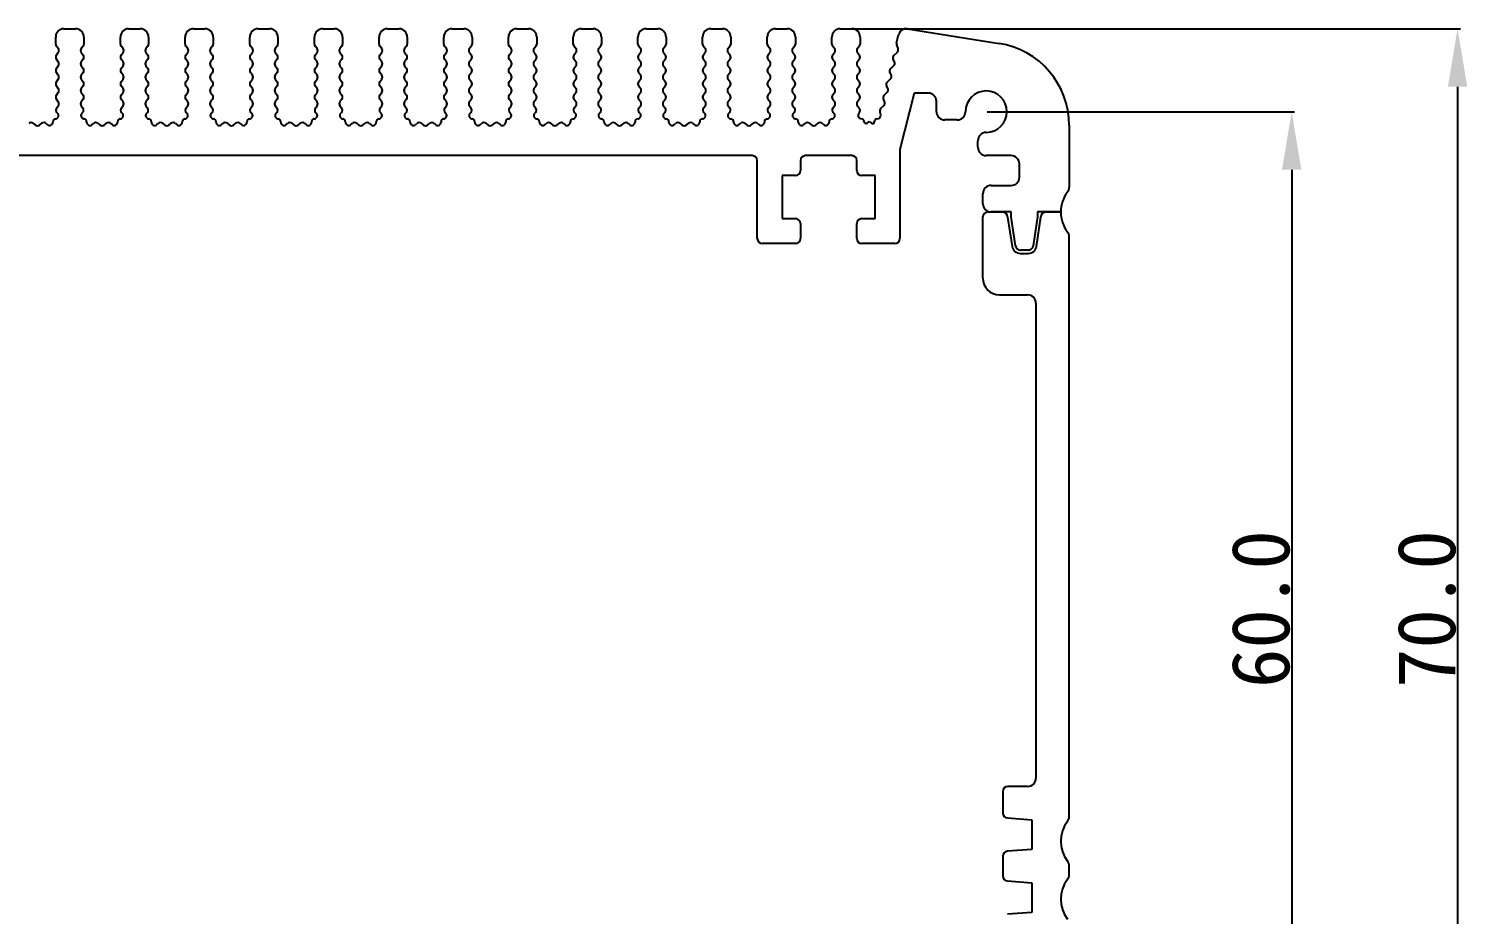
# Model space of a CAD drawing. Header units: inches. Extents: x 1067 to 1242, y 88 to 194.
# Drawn here: x 1155.5 to 1242.2, y 141 to 194.4 of the extents above; entities that cross this region are included whole.
import ezdxf

# ---------------------------------------------------------------- set-up
doc = ezdxf.new("R2010")
doc.units = ezdxf.units.IN
doc.header["$MEASUREMENT"] = 0
doc.layers.get('Defpoints').update_dxf_attribs({"color": 3, "lineweight": 5})
doc.layers.add('壳体层', color=7, linetype='Continuous', lineweight=30)
doc.layers.add('标注层', color=7, linetype='Continuous', lineweight=5)
doc.styles.get("Standard").update_dxf_attribs({"font": 'simhei.ttf'})
doc.dimstyles.get("Standard").update_dxf_attribs({"dimtxt": 2.5, "dimasz": 2.5, "dimexe": 0.18, "dimexo": 0.0625, "dimgap": 0.09, "dimtad": 1, "dimtoh": 1, "dimdec": 1, "dimzin": 0, "dimdsep": 46, "dimtxsty": 'Standard', "dimcen": 0.09, "dimadec": 0, "dimazin": 0, "dimtfac": 1, "dimtdec": 1, "dimtofl": 0, "dimtmove": 0, "dimatfit": 3, "dimfxl": 1, "dimtolj": 1, "dimtzin": 0, "dimarcsym": 0})

# ---------------------------------------------------------------- blocks, each defined once
blk = doc.blocks.new('*D46')
at = {"layer": 'Defpoints', "color": 0, "transparency": 16777216}
for p in [(1204.743, 194.392), (1212.222, 124.392), (1241.61, 124.392)]:
    blk.add_point(p, dxfattribs=at)
at = {"layer": '标注层', "color": 0, "lineweight": -2, "transparency": 16777216}
for p, q in [((1204.806, 194.392), (1241.79, 194.392)), ((1241.61, 190.892), (1241.61, 127.892)), ((1212.284, 124.392), (1241.79, 124.392))]:
    blk.add_line(p, q, dxfattribs=at)
at = {"layer": '标注层', "color": 0, "transparency": 16777216}
for points in [[(1241.027, 190.892), (1242.194, 190.892), (1241.61, 194.392)], [(1241.027, 127.892), (1242.194, 127.892), (1241.61, 124.392)]]:
    blk.add_solid(points, dxfattribs=at)
at = {"layer": '标注层', "color": 0, "lineweight": 25, "transparency": 16777216, "insert": (1239.751, 159.392), "char_height": 3.5, "attachment_point": 5, "rotation": 90}
blk.add_mtext('\\A1;70.0', dxfattribs=at)
blk = doc.blocks.new('*D47')
at = {"layer": 'Defpoints', "color": 0, "transparency": 16777216}
for p in [(1213.193, 189.392), (1213.193, 129.392), (1231.61, 129.392)]:
    blk.add_point(p, dxfattribs=at)
at = {"layer": '标注层', "color": 0, "lineweight": -2, "transparency": 16777216}
for p, q in [((1213.256, 189.392), (1231.79, 189.392)), ((1231.61, 185.892), (1231.61, 132.892)), ((1213.256, 129.392), (1231.79, 129.392))]:
    blk.add_line(p, q, dxfattribs=at)
at = {"layer": '标注层', "color": 0, "transparency": 16777216}
for points in [[(1231.027, 185.892), (1232.194, 185.892), (1231.61, 189.392)], [(1231.027, 132.892), (1232.194, 132.892), (1231.61, 129.392)]]:
    blk.add_solid(points, dxfattribs=at)
at = {"layer": '标注层', "color": 0, "lineweight": 25, "transparency": 16777216, "insert": (1229.751, 159.392), "char_height": 3.5, "attachment_point": 5, "rotation": 90}
blk.add_mtext('\\A1;60.0', dxfattribs=at)

msp = doc.modelspace()

# ---------------------------------------------------------------- linework, layer by layer
at = {"layer": '壳体层', "lineweight": 25}
for p, q in [((1157.593, 194.392), (1158.293, 194.392)), ((1161.493, 194.392), (1162.193, 194.392)), ((1165.393, 194.392), (1166.093, 194.392)), ((1169.293, 194.392), (1169.993, 194.392)), ((1173.193, 194.392), (1173.893, 194.392)), ((1177.093, 194.392), (1177.793, 194.392)), ((1180.993, 194.392), (1181.693, 194.392)), ((1184.893, 194.392), (1185.593, 194.392)), ((1188.793, 194.392), (1189.493, 194.392)), ((1192.693, 194.392), (1193.393, 194.392)), ((1196.593, 194.392), (1197.293, 194.392)), ((1200.493, 194.392), (1201.193, 194.392)), ((1204.393, 194.392), (1205.093, 194.392)), ((1208.452, 194.386), (1213.976, 193.511)), ((1157.093, 193.472), (1157.093, 193.892)), ((1158.793, 193.892), (1158.793, 193.472)), ((1160.993, 193.472), (1160.993, 193.892)), ((1162.693, 193.892), (1162.693, 193.472)), ((1164.893, 193.472), (1164.893, 193.892)), ((1166.593, 193.892), (1166.593, 193.472)), ((1168.793, 193.472), (1168.793, 193.892)), ((1170.493, 193.892), (1170.493, 193.472)), ((1172.693, 193.472), (1172.693, 193.892)), ((1174.393, 193.892), (1174.393, 193.472)), ((1176.593, 193.472), (1176.593, 193.892)), ((1178.293, 193.892), (1178.293, 193.472)), ((1180.493, 193.472), (1180.493, 193.892)), ((1182.193, 193.892), (1182.193, 193.472)), ((1184.393, 193.472), (1184.393, 193.892)), ((1186.093, 193.892), (1186.093, 193.472)), ((1188.293, 193.472), (1188.293, 193.892)), ((1189.993, 193.892), (1189.993, 193.472)), ((1192.193, 193.472), (1192.193, 193.892)), ((1193.893, 193.892), (1193.893, 193.472)), ((1196.093, 193.472), (1196.093, 193.892)), ((1197.793, 193.892), (1197.793, 193.472)), ((1199.993, 193.472), (1199.993, 193.892)), ((1201.693, 193.892), (1201.693, 193.472)), ((1203.893, 193.472), (1203.893, 193.892)), ((1205.593, 193.892), (1205.593, 193.472)), ((1207.788, 193.535), (1207.911, 194.028)), ((1207.882, 193.196), (1207.796, 193.413)), ((1157.253, 193.192), (1157.133, 193.352)), ((1157.133, 192.792), (1157.253, 192.952)), ((1157.253, 192.392), (1157.133, 192.552)), ((1158.753, 193.352), (1158.633, 193.192)), ((1158.633, 192.952), (1158.753, 192.792)), ((1158.753, 192.552), (1158.633, 192.392)), ((1161.153, 193.192), (1161.033, 193.352)), ((1161.033, 192.792), (1161.153, 192.952)), ((1161.153, 192.392), (1161.033, 192.552)), ((1162.653, 193.352), (1162.533, 193.192)), ((1162.533, 192.952), (1162.653, 192.792)), ((1162.653, 192.552), (1162.533, 192.392)), ((1165.053, 193.192), (1164.933, 193.352)), ((1164.933, 192.792), (1165.053, 192.952)), ((1165.053, 192.392), (1164.933, 192.552)), ((1166.553, 193.352), (1166.433, 193.192)), ((1166.433, 192.952), (1166.553, 192.792)), ((1166.553, 192.552), (1166.433, 192.392)), ((1168.953, 193.192), (1168.833, 193.352)), ((1168.833, 192.792), (1168.953, 192.952)), ((1168.953, 192.392), (1168.833, 192.552)), ((1170.453, 193.352), (1170.333, 193.192)), ((1170.333, 192.952), (1170.453, 192.792)), ((1170.453, 192.552), (1170.333, 192.392)), ((1172.853, 193.192), (1172.733, 193.352)), ((1172.733, 192.792), (1172.853, 192.952)), ((1172.853, 192.392), (1172.733, 192.552)), ((1174.353, 193.352), (1174.233, 193.192)), ((1174.233, 192.952), (1174.353, 192.792)), ((1174.353, 192.552), (1174.233, 192.392)), ((1176.753, 193.192), (1176.633, 193.352)), ((1176.633, 192.792), (1176.753, 192.952)), ((1176.753, 192.392), (1176.633, 192.552)), ((1178.253, 193.352), (1178.133, 193.192)), ((1178.133, 192.952), (1178.253, 192.792)), ((1178.253, 192.552), (1178.133, 192.392)), ((1180.653, 193.192), (1180.533, 193.352)), ((1180.533, 192.792), (1180.653, 192.952)), ((1180.653, 192.392), (1180.533, 192.552)), ((1182.153, 193.352), (1182.033, 193.192)), ((1182.033, 192.952), (1182.153, 192.792)), ((1182.153, 192.552), (1182.033, 192.392)), ((1184.553, 193.192), (1184.433, 193.352)), ((1184.433, 192.792), (1184.553, 192.952)), ((1184.553, 192.392), (1184.433, 192.552)), ((1186.053, 193.352), (1185.933, 193.192)), ((1185.933, 192.952), (1186.053, 192.792)), ((1186.053, 192.552), (1185.933, 192.392)), ((1188.453, 193.192), (1188.333, 193.352)), ((1188.333, 192.792), (1188.453, 192.952)), ((1188.453, 192.392), (1188.333, 192.552)), ((1189.953, 193.352), (1189.833, 193.192)), ((1189.833, 192.952), (1189.953, 192.792)), ((1189.953, 192.552), (1189.833, 192.392)), ((1192.353, 193.192), (1192.233, 193.352)), ((1192.233, 192.792), (1192.353, 192.952)), ((1192.353, 192.392), (1192.233, 192.552)), ((1193.853, 193.352), (1193.733, 193.192)), ((1193.733, 192.952), (1193.853, 192.792)), ((1193.853, 192.552), (1193.733, 192.392)), ((1196.253, 193.192), (1196.133, 193.352)), ((1196.133, 192.792), (1196.253, 192.952)), ((1196.253, 192.392), (1196.133, 192.552)), ((1197.753, 193.352), (1197.633, 193.192)), ((1197.633, 192.952), (1197.753, 192.792)), ((1197.753, 192.552), (1197.633, 192.392)), ((1200.153, 193.192), (1200.033, 193.352)), ((1200.033, 192.792), (1200.153, 192.952)), ((1200.153, 192.392), (1200.033, 192.552)), ((1201.653, 193.352), (1201.533, 193.192)), ((1201.533, 192.952), (1201.653, 192.792)), ((1201.653, 192.552), (1201.533, 192.392)), ((1204.053, 193.192), (1203.933, 193.352)), ((1203.933, 192.792), (1204.053, 192.952)), ((1204.053, 192.392), (1203.933, 192.552)), ((1205.553, 193.352), (1205.433, 193.192)), ((1205.433, 192.952), (1205.553, 192.792)), ((1205.553, 192.552), (1205.433, 192.392)), ((1207.662, 192.404), (1207.591, 192.541)), ((1207.628, 192.776), (1207.836, 192.979)), ((1157.133, 191.992), (1157.253, 192.152)), ((1157.253, 191.592), (1157.133, 191.752)), ((1158.633, 192.152), (1158.753, 191.992)), ((1158.753, 191.752), (1158.633, 191.592)), ((1161.033, 191.992), (1161.153, 192.152)), ((1161.153, 191.592), (1161.033, 191.752)), ((1162.533, 192.152), (1162.653, 191.992)), ((1162.653, 191.752), (1162.533, 191.592)), ((1164.933, 191.992), (1165.053, 192.152)), ((1165.053, 191.592), (1164.933, 191.752)), ((1166.433, 192.152), (1166.553, 191.992)), ((1166.553, 191.752), (1166.433, 191.592)), ((1168.833, 191.992), (1168.953, 192.152)), ((1168.953, 191.592), (1168.833, 191.752)), ((1170.333, 192.152), (1170.453, 191.992)), ((1170.453, 191.752), (1170.333, 191.592)), ((1172.733, 191.992), (1172.853, 192.152)), ((1172.853, 191.592), (1172.733, 191.752)), ((1174.233, 192.152), (1174.353, 191.992)), ((1174.353, 191.752), (1174.233, 191.592)), ((1176.633, 191.992), (1176.753, 192.152)), ((1176.753, 191.592), (1176.633, 191.752)), ((1178.133, 192.152), (1178.253, 191.992)), ((1178.253, 191.752), (1178.133, 191.592)), ((1180.533, 191.992), (1180.653, 192.152)), ((1180.653, 191.592), (1180.533, 191.752)), ((1182.033, 192.152), (1182.153, 191.992)), ((1182.153, 191.752), (1182.033, 191.592)), ((1184.433, 191.992), (1184.553, 192.152)), ((1184.553, 191.592), (1184.433, 191.752)), ((1185.933, 192.152), (1186.053, 191.992)), ((1186.053, 191.752), (1185.933, 191.592)), ((1188.333, 191.992), (1188.453, 192.152)), ((1188.453, 191.592), (1188.333, 191.752)), ((1189.833, 192.152), (1189.953, 191.992)), ((1189.953, 191.752), (1189.833, 191.592)), ((1192.233, 191.992), (1192.353, 192.152)), ((1192.353, 191.592), (1192.233, 191.752)), ((1193.733, 192.152), (1193.853, 191.992)), ((1193.853, 191.752), (1193.733, 191.592)), ((1196.133, 191.992), (1196.253, 192.152)), ((1196.253, 191.592), (1196.133, 191.752)), ((1197.633, 192.152), (1197.753, 191.992)), ((1197.753, 191.752), (1197.633, 191.592)), ((1200.033, 191.992), (1200.153, 192.152)), ((1200.153, 191.592), (1200.033, 191.752)), ((1201.533, 192.152), (1201.653, 191.992)), ((1201.653, 191.752), (1201.533, 191.592)), ((1203.933, 191.992), (1204.053, 192.152)), ((1204.053, 191.592), (1203.933, 191.752)), ((1205.433, 192.152), (1205.553, 191.992)), ((1205.553, 191.752), (1205.433, 191.592)), ((1207.463, 191.604), (1207.391, 191.741)), ((1207.429, 191.976), (1207.625, 192.168)), ((1157.133, 191.192), (1157.253, 191.352)), ((1157.253, 190.792), (1157.133, 190.952)), ((1158.633, 191.352), (1158.753, 191.192)), ((1158.753, 190.952), (1158.633, 190.792)), ((1161.033, 191.192), (1161.153, 191.352)), ((1161.153, 190.792), (1161.033, 190.952)), ((1162.533, 191.352), (1162.653, 191.192)), ((1162.653, 190.952), (1162.533, 190.792)), ((1164.933, 191.192), (1165.053, 191.352)), ((1165.053, 190.792), (1164.933, 190.952)), ((1166.433, 191.352), (1166.553, 191.192)), ((1166.553, 190.952), (1166.433, 190.792)), ((1168.833, 191.192), (1168.953, 191.352)), ((1168.953, 190.792), (1168.833, 190.952)), ((1170.333, 191.352), (1170.453, 191.192)), ((1170.453, 190.952), (1170.333, 190.792)), ((1172.733, 191.192), (1172.853, 191.352)), ((1172.853, 190.792), (1172.733, 190.952)), ((1174.233, 191.352), (1174.353, 191.192)), ((1174.353, 190.952), (1174.233, 190.792)), ((1176.633, 191.192), (1176.753, 191.352)), ((1176.753, 190.792), (1176.633, 190.952)), ((1178.133, 191.352), (1178.253, 191.192)), ((1178.253, 190.952), (1178.133, 190.792)), ((1180.533, 191.192), (1180.653, 191.352)), ((1180.653, 190.792), (1180.533, 190.952)), ((1182.033, 191.352), (1182.153, 191.192)), ((1182.153, 190.952), (1182.033, 190.792)), ((1184.433, 191.192), (1184.553, 191.352)), ((1184.553, 190.792), (1184.433, 190.952)), ((1185.933, 191.352), (1186.053, 191.192)), ((1186.053, 190.952), (1185.933, 190.792)), ((1188.333, 191.192), (1188.453, 191.352)), ((1188.453, 190.792), (1188.333, 190.952)), ((1189.833, 191.352), (1189.953, 191.192)), ((1189.953, 190.952), (1189.833, 190.792)), ((1192.233, 191.192), (1192.353, 191.352)), ((1192.353, 190.792), (1192.233, 190.952)), ((1193.733, 191.352), (1193.853, 191.192)), ((1193.853, 190.952), (1193.733, 190.792)), ((1196.133, 191.192), (1196.253, 191.352)), ((1196.253, 190.792), (1196.133, 190.952)), ((1197.633, 191.352), (1197.753, 191.192)), ((1197.753, 190.952), (1197.633, 190.792)), ((1200.033, 191.192), (1200.153, 191.352)), ((1200.153, 190.792), (1200.033, 190.952)), ((1201.533, 191.352), (1201.653, 191.192)), ((1201.653, 190.952), (1201.533, 190.792)), ((1203.933, 191.192), (1204.053, 191.352)), ((1204.053, 190.792), (1203.933, 190.952)), ((1205.433, 191.352), (1205.553, 191.192)), ((1205.553, 190.952), (1205.433, 190.792)), ((1207.263, 190.804), (1207.192, 190.941)), ((1207.229, 191.176), (1207.425, 191.368)), ((1157.133, 190.392), (1157.253, 190.552)), ((1157.253, 189.992), (1157.133, 190.152)), ((1158.633, 190.552), (1158.753, 190.392)), ((1158.753, 190.152), (1158.633, 189.992)), ((1161.033, 190.392), (1161.153, 190.552)), ((1161.153, 189.992), (1161.033, 190.152)), ((1162.533, 190.552), (1162.653, 190.392)), ((1162.653, 190.152), (1162.533, 189.992)), ((1164.933, 190.392), (1165.053, 190.552)), ((1165.053, 189.992), (1164.933, 190.152)), ((1166.433, 190.552), (1166.553, 190.392)), ((1166.553, 190.152), (1166.433, 189.992)), ((1168.833, 190.392), (1168.953, 190.552)), ((1168.953, 189.992), (1168.833, 190.152)), ((1170.333, 190.552), (1170.453, 190.392)), ((1170.453, 190.152), (1170.333, 189.992)), ((1172.733, 190.392), (1172.853, 190.552)), ((1172.853, 189.992), (1172.733, 190.152)), ((1174.233, 190.552), (1174.353, 190.392)), ((1174.353, 190.152), (1174.233, 189.992)), ((1176.633, 190.392), (1176.753, 190.552)), ((1176.753, 189.992), (1176.633, 190.152)), ((1178.133, 190.552), (1178.253, 190.392)), ((1178.253, 190.152), (1178.133, 189.992)), ((1180.533, 190.392), (1180.653, 190.552)), ((1180.653, 189.992), (1180.533, 190.152)), ((1182.033, 190.552), (1182.153, 190.392)), ((1182.153, 190.152), (1182.033, 189.992)), ((1184.433, 190.392), (1184.553, 190.552)), ((1184.553, 189.992), (1184.433, 190.152)), ((1185.933, 190.552), (1186.053, 190.392)), ((1186.053, 190.152), (1185.933, 189.992)), ((1188.333, 190.392), (1188.453, 190.552)), ((1188.453, 189.992), (1188.333, 190.152)), ((1189.833, 190.552), (1189.953, 190.392)), ((1189.953, 190.152), (1189.833, 189.992)), ((1192.233, 190.392), (1192.353, 190.552)), ((1192.353, 189.992), (1192.233, 190.152)), ((1193.733, 190.552), (1193.853, 190.392)), ((1193.853, 190.152), (1193.733, 189.992)), ((1196.133, 190.392), (1196.253, 190.552)), ((1196.253, 189.992), (1196.133, 190.152)), ((1197.633, 190.552), (1197.753, 190.392)), ((1197.753, 190.152), (1197.633, 189.992)), ((1200.033, 190.392), (1200.153, 190.552)), ((1200.153, 189.992), (1200.033, 190.152)), ((1201.533, 190.552), (1201.653, 190.392)), ((1201.653, 190.152), (1201.533, 189.992)), ((1203.933, 190.392), (1204.053, 190.552)), ((1204.053, 189.992), (1203.933, 190.152)), ((1205.433, 190.552), (1205.553, 190.392)), ((1205.553, 190.152), (1205.433, 189.992)), ((1207.064, 190.004), (1206.992, 190.141)), ((1207.03, 190.376), (1207.226, 190.568)), ((1208.841, 190.517), (1207.993, 187.118)), ((1209.691, 190.517), (1208.841, 190.517)), ((1210.191, 189.392), (1210.191, 190.017)), ((1157.148, 189.611), (1157.253, 189.752)), ((1157.211, 189.305), (1157.167, 189.35)), ((1158.633, 189.752), (1158.739, 189.611)), ((1158.72, 189.35), (1158.675, 189.305)), ((1161.048, 189.611), (1161.153, 189.752)), ((1161.111, 189.305), (1161.067, 189.35)), ((1162.533, 189.752), (1162.639, 189.611)), ((1162.62, 189.35), (1162.575, 189.305)), ((1164.948, 189.611), (1165.053, 189.752)), ((1165.011, 189.305), (1164.967, 189.35)), ((1166.433, 189.752), (1166.539, 189.611)), ((1166.52, 189.35), (1166.475, 189.305)), ((1168.848, 189.611), (1168.953, 189.752)), ((1168.911, 189.305), (1168.867, 189.35)), ((1170.333, 189.752), (1170.439, 189.611)), ((1170.42, 189.35), (1170.375, 189.305)), ((1172.748, 189.611), (1172.853, 189.752)), ((1172.811, 189.305), (1172.767, 189.35)), ((1174.233, 189.752), (1174.339, 189.611)), ((1174.32, 189.35), (1174.275, 189.305)), ((1176.648, 189.611), (1176.753, 189.752)), ((1176.711, 189.305), (1176.667, 189.35)), ((1178.133, 189.752), (1178.239, 189.611)), ((1178.22, 189.35), (1178.175, 189.305)), ((1180.548, 189.611), (1180.653, 189.752)), ((1180.611, 189.305), (1180.567, 189.35)), ((1182.033, 189.752), (1182.139, 189.611)), ((1182.12, 189.35), (1182.075, 189.305)), ((1184.448, 189.611), (1184.553, 189.752)), ((1184.511, 189.305), (1184.467, 189.35)), ((1185.933, 189.752), (1186.039, 189.611)), ((1186.02, 189.35), (1185.975, 189.305)), ((1188.348, 189.611), (1188.453, 189.752)), ((1188.411, 189.305), (1188.367, 189.35)), ((1189.833, 189.752), (1189.939, 189.611)), ((1189.92, 189.35), (1189.875, 189.305)), ((1192.248, 189.611), (1192.353, 189.752)), ((1192.311, 189.305), (1192.267, 189.35)), ((1193.733, 189.752), (1193.839, 189.611)), ((1193.82, 189.35), (1193.775, 189.305)), ((1196.148, 189.611), (1196.253, 189.752)), ((1196.211, 189.305), (1196.167, 189.35)), ((1197.633, 189.752), (1197.739, 189.611)), ((1197.72, 189.35), (1197.675, 189.305)), ((1200.048, 189.611), (1200.153, 189.752)), ((1200.111, 189.305), (1200.067, 189.35)), ((1201.533, 189.752), (1201.639, 189.611)), ((1201.62, 189.35), (1201.575, 189.305)), ((1203.948, 189.611), (1204.053, 189.752)), ((1204.011, 189.305), (1203.967, 189.35)), ((1205.433, 189.752), (1205.553, 189.592)), ((1205.553, 189.352), (1205.511, 189.305)), ((1206.827, 189.267), (1206.793, 189.341)), ((1206.83, 189.576), (1207.027, 189.768)), ((1155.726, 188.693), (1155.873, 188.582)), ((1156.113, 188.582), (1156.26, 188.693)), ((1156.516, 188.68), (1156.59, 188.612)), ((1157.083, 188.961), (1157.113, 188.968)), ((1158.774, 188.968), (1158.804, 188.961)), ((1159.297, 188.612), (1159.371, 188.68)), ((1159.626, 188.693), (1159.773, 188.582)), ((1160.013, 188.582), (1160.16, 188.693)), ((1160.416, 188.68), (1160.49, 188.612)), ((1160.983, 188.961), (1161.013, 188.968)), ((1162.674, 188.968), (1162.704, 188.961)), ((1163.197, 188.612), (1163.271, 188.68)), ((1163.526, 188.693), (1163.673, 188.582)), ((1163.913, 188.582), (1164.06, 188.693)), ((1164.316, 188.68), (1164.39, 188.612)), ((1164.883, 188.961), (1164.913, 188.968)), ((1166.574, 188.968), (1166.604, 188.961)), ((1167.097, 188.612), (1167.171, 188.68)), ((1167.426, 188.693), (1167.573, 188.582)), ((1167.813, 188.582), (1167.96, 188.693)), ((1168.216, 188.68), (1168.29, 188.612)), ((1168.783, 188.961), (1168.813, 188.968)), ((1170.474, 188.968), (1170.504, 188.961)), ((1170.997, 188.612), (1171.071, 188.68)), ((1171.326, 188.693), (1171.473, 188.582)), ((1171.713, 188.582), (1171.86, 188.693)), ((1172.116, 188.68), (1172.19, 188.612)), ((1172.683, 188.961), (1172.713, 188.968)), ((1174.374, 188.968), (1174.404, 188.961)), ((1174.897, 188.612), (1174.971, 188.68)), ((1175.226, 188.693), (1175.373, 188.582)), ((1175.613, 188.582), (1175.76, 188.693)), ((1176.016, 188.68), (1176.09, 188.612)), ((1176.583, 188.961), (1176.613, 188.968)), ((1178.274, 188.968), (1178.304, 188.961)), ((1178.797, 188.612), (1178.871, 188.68)), ((1179.126, 188.693), (1179.273, 188.582)), ((1179.513, 188.582), (1179.66, 188.693)), ((1179.916, 188.68), (1179.99, 188.612)), ((1180.483, 188.961), (1180.513, 188.968)), ((1182.174, 188.968), (1182.204, 188.961)), ((1182.697, 188.612), (1182.771, 188.68)), ((1183.026, 188.693), (1183.173, 188.582)), ((1183.413, 188.582), (1183.56, 188.693)), ((1183.816, 188.68), (1183.89, 188.612)), ((1184.383, 188.961), (1184.413, 188.968)), ((1186.074, 188.968), (1186.104, 188.961)), ((1186.597, 188.612), (1186.671, 188.68)), ((1186.926, 188.693), (1187.073, 188.582)), ((1187.313, 188.582), (1187.46, 188.693)), ((1187.716, 188.68), (1187.79, 188.612)), ((1188.283, 188.961), (1188.313, 188.968)), ((1189.974, 188.968), (1190.004, 188.961)), ((1190.497, 188.612), (1190.571, 188.68)), ((1190.826, 188.693), (1190.973, 188.582)), ((1191.213, 188.582), (1191.36, 188.693)), ((1191.616, 188.68), (1191.69, 188.612)), ((1192.183, 188.961), (1192.213, 188.968)), ((1193.874, 188.968), (1193.904, 188.961)), ((1194.397, 188.612), (1194.471, 188.68)), ((1194.726, 188.693), (1194.873, 188.582)), ((1195.113, 188.582), (1195.26, 188.693)), ((1195.516, 188.68), (1195.59, 188.612)), ((1196.083, 188.961), (1196.113, 188.968)), ((1197.774, 188.968), (1197.804, 188.961)), ((1198.297, 188.612), (1198.371, 188.68)), ((1198.626, 188.693), (1198.773, 188.582)), ((1199.013, 188.582), (1199.16, 188.693)), ((1199.416, 188.68), (1199.49, 188.612)), ((1199.983, 188.961), (1200.013, 188.968)), ((1201.674, 188.968), (1201.704, 188.961)), ((1202.197, 188.612), (1202.271, 188.68)), ((1202.526, 188.693), (1202.673, 188.582)), ((1202.913, 188.582), (1203.06, 188.693)), ((1203.316, 188.68), (1203.39, 188.612)), ((1203.883, 188.961), (1203.913, 188.968)), ((1205.622, 188.986), (1205.713, 188.965)), ((1205.828, 188.809), (1205.828, 188.805)), ((1206.019, 188.701), (1206.143, 188.792)), ((1206.143, 188.792), (1206.271, 188.698)), ((1206.462, 188.801), (1206.462, 188.806)), ((1206.576, 188.961), (1206.692, 188.99)), ((1211.443, 188.892), (1210.691, 188.892)), ((1218.193, 188.573), (1218.193, 184.842)), ((1212.693, 187.242), (1212.693, 187.642)), ((1199.093, 186.742), (1097.293, 186.742)), ((1205.093, 186.742), (1202.293, 186.742)), ((1207.993, 187.118), (1207.993, 181.742)), ((1214.693, 186.742), (1213.193, 186.742)), ((1199.393, 181.742), (1199.393, 186.442)), ((1201.993, 186.442), (1201.993, 185.842)), ((1205.393, 185.842), (1205.393, 186.442)), ((1215.193, 185.442), (1215.193, 186.242)), ((1201.693, 185.542), (1200.893, 185.542)), ((1200.893, 185.542), (1200.893, 182.942)), ((1206.493, 185.542), (1205.693, 185.542)), ((1206.493, 182.942), (1206.493, 185.542)), ((1213.493, 184.942), (1214.693, 184.942)), ((1212.993, 183.842), (1212.993, 184.442)), ((1212.993, 179.342), (1212.993, 183.042)), ((1213.293, 183.342), (1214.187, 183.342)), ((1214.693, 183.342), (1213.493, 183.342)), ((1214.487, 183.042), (1214.487, 183.027)), ((1214.487, 183.027), (1214.751, 181.268)), ((1214.693, 183.042), (1214.693, 183.342)), ((1214.955, 181.298), (1214.693, 183.042)), ((1216.293, 183.042), (1216.032, 181.298)), ((1216.223, 181.268), (1216.487, 183.027)), ((1217.693, 183.342), (1216.293, 183.342)), ((1216.293, 183.342), (1216.293, 183.042)), ((1216.487, 183.027), (1216.487, 183.042)), ((1216.787, 183.342), (1217.693, 183.342)), ((1200.893, 182.942), (1201.693, 182.942)), ((1201.993, 182.642), (1201.993, 181.742)), ((1205.393, 181.742), (1205.393, 182.642)), ((1205.693, 182.942), (1206.493, 182.942)), ((1201.693, 181.442), (1199.693, 181.442)), ((1207.693, 181.442), (1205.693, 181.442)), ((1218.193, 146.892), (1218.193, 181.842)), ((1215.246, 180.842), (1215.729, 180.842)), ((1215.735, 181.042), (1215.252, 181.042)), ((1213.993, 178.342), (1215.693, 178.342)), ((1216.193, 177.842), (1216.193, 149.195)), ((1214.193, 148.395), (1214.193, 147.094)), ((1215.693, 148.695), (1214.493, 148.695)), ((1214.473, 146.795), (1215.943, 146.692)), ((1215.943, 146.692), (1215.943, 144.892)), ((1215.943, 144.892), (1214.473, 144.789)), ((1214.193, 144.49), (1214.193, 143.294)), ((1218.193, 143.392), (1218.193, 143.892)), ((1214.473, 142.995), (1215.943, 142.892)), ((1215.943, 142.892), (1215.943, 141.092)), ((1215.943, 141.092), (1214.473, 140.989))]:
    msp.add_line(p, q, dxfattribs=at)
for centre, radius, start, end in [((1157.593, 193.892), 0.5, 90, 180), ((1158.293, 193.892), 0.5, 360, 90), ((1161.493, 193.892), 0.5, 90, 180), ((1162.193, 193.892), 0.5, 360, 90), ((1165.393, 193.892), 0.5, 90, 180), ((1166.093, 193.892), 0.5, 0, 90), ((1169.293, 193.892), 0.5, 90, 180), ((1169.993, 193.892), 0.5, 360, 90), ((1173.193, 193.892), 0.5, 90, 180), ((1173.893, 193.892), 0.5, 360, 90), ((1177.093, 193.892), 0.5, 90, 180), ((1177.793, 193.892), 0.5, 0, 90), ((1180.993, 193.892), 0.5, 90, 180), ((1181.693, 193.892), 0.5, 0, 90), ((1184.893, 193.892), 0.5, 90, 180), ((1185.593, 193.892), 0.5, 360, 90), ((1188.793, 193.892), 0.5, 90, 180), ((1189.493, 193.892), 0.5, 360, 90), ((1192.693, 193.892), 0.5, 90, 180), ((1193.393, 193.892), 0.5, 360, 90), ((1196.593, 193.892), 0.5, 90, 180), ((1197.293, 193.892), 0.5, 360, 90), ((1200.493, 193.892), 0.5, 90, 180), ((1201.193, 193.892), 0.5, 0, 90), ((1204.393, 193.892), 0.5, 90, 180), ((1205.093, 193.892), 0.5, 360, 90), ((1208.377, 193.912), 0.48, 81, 166), ((1157.293, 193.472), 0.2, 180, 216.8699), ((1158.593, 193.472), 0.2, 323.1301, 0), ((1161.193, 193.472), 0.2, 180, 216.8699), ((1162.493, 193.472), 0.2, 323.1301, 0), ((1165.093, 193.472), 0.2, 180, 216.8699), ((1166.393, 193.472), 0.2, 323.1301, 0), ((1168.993, 193.472), 0.2, 180, 216.8699), ((1170.293, 193.472), 0.2, 323.1301, 0), ((1172.893, 193.472), 0.2, 180, 216.8699), ((1174.193, 193.472), 0.2, 323.1301, 0), ((1176.793, 193.472), 0.2, 180, 216.8699), ((1178.093, 193.472), 0.2, 323.1301, 0), ((1180.693, 193.472), 0.2, 180, 216.8699), ((1181.993, 193.472), 0.2, 323.1301, 0), ((1184.593, 193.472), 0.2, 180, 216.8699), ((1185.893, 193.472), 0.2, 323.1301, 0), ((1188.493, 193.472), 0.2, 180, 216.8699), ((1189.793, 193.472), 0.2, 323.1301, 0), ((1192.393, 193.472), 0.2, 180, 216.8699), ((1193.693, 193.472), 0.2, 323.1301, 0), ((1196.293, 193.472), 0.2, 180, 216.8699), ((1197.593, 193.472), 0.2, 323.1301, 0), ((1200.193, 193.472), 0.2, 180, 216.8699), ((1201.493, 193.472), 0.2, 323.1301, 0), ((1204.093, 193.472), 0.2, 180, 216.8699), ((1205.393, 193.472), 0.2, 323.1301, 0), ((1207.982, 193.486), 0.2, 166, 201.54438), ((1213.193, 188.573), 5, 360, 81), ((1157.293, 192.672), 0.2, 143.1301, 216.8699), ((1157.093, 193.072), 0.2, 323.1301, 36.8699), ((1158.793, 193.072), 0.2, 143.1301, 216.8699), ((1158.593, 192.672), 0.2, 323.1301, 36.8699), ((1161.193, 192.672), 0.2, 143.1301, 216.8699), ((1160.993, 193.072), 0.2, 323.1301, 36.8699), ((1162.693, 193.072), 0.2, 143.1301, 216.8699), ((1162.493, 192.672), 0.2, 323.1301, 36.8699), ((1165.093, 192.672), 0.2, 143.1301, 216.8699), ((1164.893, 193.072), 0.2, 323.1301, 36.8699), ((1166.593, 193.072), 0.2, 143.1301, 216.8699), ((1166.393, 192.672), 0.2, 323.1301, 36.8699), ((1168.993, 192.672), 0.2, 143.1301, 216.8699), ((1168.793, 193.072), 0.2, 323.1301, 36.8699), ((1170.493, 193.072), 0.2, 143.1301, 216.8699), ((1170.293, 192.672), 0.2, 323.1301, 36.8699), ((1172.893, 192.672), 0.2, 143.1301, 216.8699), ((1172.693, 193.072), 0.2, 323.1301, 36.8699), ((1174.393, 193.072), 0.2, 143.1301, 216.8699), ((1174.193, 192.672), 0.2, 323.1301, 36.8699), ((1176.793, 192.672), 0.2, 143.1301, 216.8699), ((1176.593, 193.072), 0.2, 323.1301, 36.8699), ((1178.293, 193.072), 0.2, 143.1301, 216.8699), ((1178.093, 192.672), 0.2, 323.1301, 36.8699), ((1180.693, 192.672), 0.2, 143.1301, 216.8699), ((1180.493, 193.072), 0.2, 323.1301, 36.8699), ((1182.193, 193.072), 0.2, 143.1301, 216.8699), ((1181.993, 192.672), 0.2, 323.1301, 36.8699), ((1184.593, 192.672), 0.2, 143.1301, 216.8699), ((1184.393, 193.072), 0.2, 323.1301, 36.8699), ((1186.093, 193.072), 0.2, 143.1301, 216.8699), ((1185.893, 192.672), 0.2, 323.1301, 36.8699), ((1188.493, 192.672), 0.2, 143.1301, 216.8699), ((1188.293, 193.072), 0.2, 323.1301, 36.8699), ((1189.993, 193.072), 0.2, 143.1301, 216.8699), ((1189.793, 192.672), 0.2, 323.1301, 36.8699), ((1192.393, 192.672), 0.2, 143.1301, 216.8699), ((1192.193, 193.072), 0.2, 323.1301, 36.8699), ((1193.893, 193.072), 0.2, 143.1301, 216.8699), ((1193.693, 192.672), 0.2, 323.1301, 36.8699), ((1196.293, 192.672), 0.2, 143.1301, 216.8699), ((1196.093, 193.072), 0.2, 323.1301, 36.8699), ((1197.793, 193.072), 0.2, 143.1301, 216.8699), ((1197.593, 192.672), 0.2, 323.1301, 36.8699), ((1200.193, 192.672), 0.2, 143.1301, 216.8699), ((1199.993, 193.072), 0.2, 323.1301, 36.8699), ((1201.693, 193.072), 0.2, 143.1301, 216.8699), ((1201.493, 192.672), 0.2, 323.1301, 36.8699), ((1204.093, 192.672), 0.2, 143.1301, 216.8699), ((1203.893, 193.072), 0.2, 323.1301, 36.8699), ((1205.593, 193.072), 0.2, 143.1301, 216.8699), ((1205.393, 192.672), 0.2, 323.1301, 36.8699), ((1207.768, 192.633), 0.2, 134.36855, 207.638), ((1207.696, 193.122), 0.2, 314.36855, 21.54438), ((1157.293, 191.872), 0.2, 143.1301, 216.8699), ((1157.093, 192.272), 0.2, 323.1301, 36.8699), ((1158.793, 192.272), 0.2, 143.1301, 216.8699), ((1158.593, 191.872), 0.2, 323.1301, 36.8699), ((1161.193, 191.872), 0.2, 143.1301, 216.8699), ((1160.993, 192.272), 0.2, 323.1301, 36.8699), ((1162.693, 192.272), 0.2, 143.1301, 216.8699), ((1162.493, 191.872), 0.2, 323.1301, 36.8699), ((1165.093, 191.872), 0.2, 143.1301, 216.8699), ((1164.893, 192.272), 0.2, 323.1301, 36.8699), ((1166.593, 192.272), 0.2, 143.1301, 216.8699), ((1166.393, 191.872), 0.2, 323.1301, 36.8699), ((1168.993, 191.872), 0.2, 143.1301, 216.8699), ((1168.793, 192.272), 0.2, 323.1301, 36.8699), ((1170.493, 192.272), 0.2, 143.1301, 216.8699), ((1170.293, 191.872), 0.2, 323.1301, 36.8699), ((1172.893, 191.872), 0.2, 143.1301, 216.8699), ((1172.693, 192.272), 0.2, 323.1301, 36.8699), ((1174.393, 192.272), 0.2, 143.1301, 216.8699), ((1174.193, 191.872), 0.2, 323.1301, 36.8699), ((1176.793, 191.872), 0.2, 143.1301, 216.8699), ((1176.593, 192.272), 0.2, 323.1301, 36.8699), ((1178.293, 192.272), 0.2, 143.1301, 216.8699), ((1178.093, 191.872), 0.2, 323.1301, 36.8699), ((1180.693, 191.872), 0.2, 143.1301, 216.8699), ((1180.493, 192.272), 0.2, 323.1301, 36.8699), ((1182.193, 192.272), 0.2, 143.1301, 216.8699), ((1181.993, 191.872), 0.2, 323.1301, 36.8699), ((1184.593, 191.872), 0.2, 143.1301, 216.8699), ((1184.393, 192.272), 0.2, 323.1301, 36.8699), ((1186.093, 192.272), 0.2, 143.1301, 216.8699), ((1185.893, 191.872), 0.2, 323.1301, 36.8699), ((1188.493, 191.872), 0.2, 143.1301, 216.8699), ((1188.293, 192.272), 0.2, 323.1301, 36.8699), ((1189.993, 192.272), 0.2, 143.1301, 216.8699), ((1189.793, 191.872), 0.2, 323.1301, 36.8699), ((1192.393, 191.872), 0.2, 143.1301, 216.8699), ((1192.193, 192.272), 0.2, 323.1301, 36.8699), ((1193.893, 192.272), 0.2, 143.1301, 216.8699), ((1193.693, 191.872), 0.2, 323.1301, 36.8699), ((1196.293, 191.872), 0.2, 143.1301, 216.8699), ((1196.093, 192.272), 0.2, 323.1301, 36.8699), ((1197.793, 192.272), 0.2, 143.1301, 216.8699), ((1197.593, 191.872), 0.2, 323.1301, 36.8699), ((1200.193, 191.872), 0.2, 143.1301, 216.8699), ((1199.993, 192.272), 0.2, 323.1301, 36.8699), ((1201.693, 192.272), 0.2, 143.1301, 216.8699), ((1201.493, 191.872), 0.2, 323.1301, 36.8699), ((1204.093, 191.872), 0.2, 143.1301, 216.8699), ((1203.893, 192.272), 0.2, 323.1301, 36.8699), ((1205.593, 192.272), 0.2, 143.1301, 216.8699), ((1205.393, 191.872), 0.2, 323.1301, 36.8699), ((1207.568, 191.833), 0.2, 134.36855, 207.638), ((1207.485, 192.311), 0.2, 314.36855, 27.638), ((1157.293, 191.072), 0.2, 143.1301, 216.8699), ((1157.093, 191.472), 0.2, 323.1301, 36.8699), ((1157.093, 190.672), 0.2, 323.1301, 36.8699), ((1158.793, 191.472), 0.2, 143.1301, 216.8699), ((1158.793, 190.672), 0.2, 143.1301, 216.8699), ((1158.593, 191.072), 0.2, 323.1301, 36.8699), ((1161.193, 191.072), 0.2, 143.1301, 216.8699), ((1160.993, 191.472), 0.2, 323.1301, 36.8699), ((1160.993, 190.672), 0.2, 323.1301, 36.8699), ((1162.693, 191.472), 0.2, 143.1301, 216.8699), ((1162.693, 190.672), 0.2, 143.1301, 216.8699), ((1162.493, 191.072), 0.2, 323.1301, 36.8699), ((1165.093, 191.072), 0.2, 143.1301, 216.8699), ((1164.893, 191.472), 0.2, 323.1301, 36.8699), ((1164.893, 190.672), 0.2, 323.1301, 36.8699), ((1166.593, 191.472), 0.2, 143.1301, 216.8699), ((1166.593, 190.672), 0.2, 143.1301, 216.8699), ((1166.393, 191.072), 0.2, 323.1301, 36.8699), ((1168.993, 191.072), 0.2, 143.1301, 216.8699), ((1168.793, 191.472), 0.2, 323.1301, 36.8699), ((1168.793, 190.672), 0.2, 323.1301, 36.8699), ((1170.493, 191.472), 0.2, 143.1301, 216.8699), ((1170.493, 190.672), 0.2, 143.1301, 216.8699), ((1170.293, 191.072), 0.2, 323.1301, 36.8699), ((1172.893, 191.072), 0.2, 143.1301, 216.8699), ((1172.693, 191.472), 0.2, 323.1301, 36.8699), ((1172.693, 190.672), 0.2, 323.1301, 36.8699), ((1174.393, 191.472), 0.2, 143.1301, 216.8699), ((1174.393, 190.672), 0.2, 143.1301, 216.8699), ((1174.193, 191.072), 0.2, 323.1301, 36.8699), ((1176.793, 191.072), 0.2, 143.1301, 216.8699), ((1176.593, 191.472), 0.2, 323.1301, 36.8699), ((1176.593, 190.672), 0.2, 323.1301, 36.8699), ((1178.293, 191.472), 0.2, 143.1301, 216.8699), ((1178.293, 190.672), 0.2, 143.1301, 216.8699), ((1178.093, 191.072), 0.2, 323.1301, 36.8699), ((1180.693, 191.072), 0.2, 143.1301, 216.8699), ((1180.493, 191.472), 0.2, 323.1301, 36.8699), ((1180.493, 190.672), 0.2, 323.1301, 36.8699), ((1182.193, 191.472), 0.2, 143.1301, 216.8699), ((1182.193, 190.672), 0.2, 143.1301, 216.8699), ((1181.993, 191.072), 0.2, 323.1301, 36.8699), ((1184.593, 191.072), 0.2, 143.1301, 216.8699), ((1184.393, 191.472), 0.2, 323.1301, 36.8699), ((1184.393, 190.672), 0.2, 323.1301, 36.8699), ((1186.093, 191.472), 0.2, 143.1301, 216.8699), ((1186.093, 190.672), 0.2, 143.1301, 216.8699), ((1185.893, 191.072), 0.2, 323.1301, 36.8699), ((1188.493, 191.072), 0.2, 143.1301, 216.8699), ((1188.293, 191.472), 0.2, 323.1301, 36.8699), ((1188.293, 190.672), 0.2, 323.1301, 36.8699), ((1189.993, 191.472), 0.2, 143.1301, 216.8699), ((1189.993, 190.672), 0.2, 143.1301, 216.8699), ((1189.793, 191.072), 0.2, 323.1301, 36.8699), ((1192.393, 191.072), 0.2, 143.1301, 216.8699), ((1192.193, 191.472), 0.2, 323.1301, 36.8699), ((1192.193, 190.672), 0.2, 323.1301, 36.8699), ((1193.893, 191.472), 0.2, 143.1301, 216.8699), ((1193.893, 190.672), 0.2, 143.1301, 216.8699), ((1193.693, 191.072), 0.2, 323.1301, 36.8699), ((1196.293, 191.072), 0.2, 143.1301, 216.8699), ((1196.093, 191.472), 0.2, 323.1301, 36.8699), ((1196.093, 190.672), 0.2, 323.1301, 36.8699), ((1197.793, 191.472), 0.2, 143.1301, 216.8699), ((1197.793, 190.672), 0.2, 143.1301, 216.8699), ((1197.593, 191.072), 0.2, 323.1301, 36.8699), ((1200.193, 191.072), 0.2, 143.1301, 216.8699), ((1199.993, 191.472), 0.2, 323.1301, 36.8699), ((1199.993, 190.672), 0.2, 323.1301, 36.8699), ((1201.693, 191.472), 0.2, 143.1301, 216.8699), ((1201.693, 190.672), 0.2, 143.1301, 216.8699), ((1201.493, 191.072), 0.2, 323.1301, 36.8699), ((1204.093, 191.072), 0.2, 143.1301, 216.8699), ((1203.893, 191.472), 0.2, 323.1301, 36.8699), ((1203.893, 190.672), 0.2, 323.1301, 36.8699), ((1205.593, 191.472), 0.2, 143.1301, 216.8699), ((1205.593, 190.672), 0.2, 143.1301, 216.8699), ((1205.393, 191.072), 0.2, 323.1301, 36.8699), ((1207.369, 191.033), 0.2, 134.36855, 207.638), ((1207.086, 190.711), 0.2, 314.36855, 27.638), ((1207.286, 191.511), 0.2, 314.36855, 27.638), ((1157.293, 190.272), 0.2, 143.1301, 216.8699), ((1157.093, 189.872), 0.2, 323.1301, 36.8699), ((1158.793, 189.872), 0.2, 143.1301, 216.8699), ((1158.593, 190.272), 0.2, 323.1301, 36.8699), ((1161.193, 190.272), 0.2, 143.1301, 216.8699), ((1160.993, 189.872), 0.2, 323.1301, 36.8699), ((1162.693, 189.872), 0.2, 143.1301, 216.8699), ((1162.493, 190.272), 0.2, 323.1301, 36.8699), ((1165.093, 190.272), 0.2, 143.1301, 216.8699), ((1164.893, 189.872), 0.2, 323.1301, 36.8699), ((1166.593, 189.872), 0.2, 143.1301, 216.8699), ((1166.393, 190.272), 0.2, 323.1301, 36.8699), ((1168.993, 190.272), 0.2, 143.1301, 216.8699), ((1168.793, 189.872), 0.2, 323.1301, 36.8699), ((1170.493, 189.872), 0.2, 143.1301, 216.8699), ((1170.293, 190.272), 0.2, 323.1301, 36.8699), ((1172.893, 190.272), 0.2, 143.1301, 216.8699), ((1172.693, 189.872), 0.2, 323.1301, 36.8699), ((1174.393, 189.872), 0.2, 143.1301, 216.8699), ((1174.193, 190.272), 0.2, 323.1301, 36.8699), ((1176.793, 190.272), 0.2, 143.1301, 216.8699), ((1176.593, 189.872), 0.2, 323.1301, 36.8699), ((1178.293, 189.872), 0.2, 143.1301, 216.8699), ((1178.093, 190.272), 0.2, 323.1301, 36.8699), ((1180.693, 190.272), 0.2, 143.1301, 216.8699), ((1180.493, 189.872), 0.2, 323.1301, 36.8699), ((1182.193, 189.872), 0.2, 143.1301, 216.8699), ((1181.993, 190.272), 0.2, 323.1301, 36.8699), ((1184.593, 190.272), 0.2, 143.1301, 216.8699), ((1184.393, 189.872), 0.2, 323.1301, 36.8699), ((1186.093, 189.872), 0.2, 143.1301, 216.8699), ((1185.893, 190.272), 0.2, 323.1301, 36.8699), ((1188.493, 190.272), 0.2, 143.1301, 216.8699), ((1188.293, 189.872), 0.2, 323.1301, 36.8699), ((1189.993, 189.872), 0.2, 143.1301, 216.8699), ((1189.793, 190.272), 0.2, 323.1301, 36.8699), ((1192.393, 190.272), 0.2, 143.1301, 216.8699), ((1192.193, 189.872), 0.2, 323.1301, 36.8699), ((1193.893, 189.872), 0.2, 143.1301, 216.8699), ((1193.693, 190.272), 0.2, 323.1301, 36.8699), ((1196.293, 190.272), 0.2, 143.1301, 216.8699), ((1196.093, 189.872), 0.2, 323.1301, 36.8699), ((1197.793, 189.872), 0.2, 143.1301, 216.8699), ((1197.593, 190.272), 0.2, 323.1301, 36.8699), ((1200.193, 190.272), 0.2, 143.1301, 216.8699), ((1199.993, 189.872), 0.2, 323.1301, 36.8699), ((1201.693, 189.872), 0.2, 143.1301, 216.8699), ((1201.493, 190.272), 0.2, 323.1301, 36.8699), ((1204.093, 190.272), 0.2, 143.1301, 216.8699), ((1203.893, 189.872), 0.2, 323.1301, 36.8699), ((1205.593, 189.872), 0.2, 143.1301, 216.8699), ((1205.393, 190.272), 0.2, 323.1301, 36.8699), ((1207.17, 190.233), 0.2, 134.36855, 207.638), ((1206.887, 189.911), 0.2, 314.36855, 27.638), ((1209.691, 190.017), 0.5, 0, 90), ((1213.193, 189.392), 1.25, 270, 180), ((1157.308, 189.491), 0.2, 143.1301, 225.14642), ((1157.07, 189.163), 0.2, 282.28902, 45.14642), ((1158.816, 189.163), 0.2, 134.85358, 257.71098), ((1158.579, 189.491), 0.2, 314.85358, 36.8699), ((1161.208, 189.491), 0.2, 143.1301, 225.14642), ((1160.97, 189.163), 0.2, 282.28902, 45.14642), ((1162.716, 189.163), 0.2, 134.85358, 257.71098), ((1162.479, 189.491), 0.2, 314.85358, 36.8699), ((1165.108, 189.491), 0.2, 143.1301, 225.14642), ((1164.87, 189.163), 0.2, 282.28902, 45.14642), ((1166.616, 189.163), 0.2, 134.85358, 257.71098), ((1166.379, 189.491), 0.2, 314.85358, 36.8699), ((1169.008, 189.491), 0.2, 143.1301, 225.14642), ((1168.77, 189.163), 0.2, 282.28902, 45.14642), ((1170.516, 189.163), 0.2, 134.85358, 257.71098), ((1170.279, 189.491), 0.2, 314.85358, 36.8699), ((1172.908, 189.491), 0.2, 143.1301, 225.14642), ((1172.67, 189.163), 0.2, 282.28902, 45.14642), ((1174.416, 189.163), 0.2, 134.85358, 257.71098), ((1174.179, 189.491), 0.2, 314.85358, 36.8699), ((1176.808, 189.491), 0.2, 143.1301, 225.14642), ((1176.57, 189.163), 0.2, 282.28902, 45.14642), ((1178.316, 189.163), 0.2, 134.85358, 257.71098), ((1178.079, 189.491), 0.2, 314.85358, 36.8699), ((1180.708, 189.491), 0.2, 143.1301, 225.14642), ((1180.47, 189.163), 0.2, 282.28902, 45.14642), ((1182.216, 189.163), 0.2, 134.85358, 257.71098), ((1181.979, 189.491), 0.2, 314.85358, 36.8699), ((1184.608, 189.491), 0.2, 143.1301, 225.14642), ((1184.37, 189.163), 0.2, 282.28902, 45.14642), ((1186.116, 189.163), 0.2, 134.85358, 257.71098), ((1185.879, 189.491), 0.2, 314.85358, 36.8699), ((1188.508, 189.491), 0.2, 143.1301, 225.14642), ((1188.27, 189.163), 0.2, 282.28902, 45.14642), ((1190.016, 189.163), 0.2, 134.85358, 257.71098), ((1189.779, 189.491), 0.2, 314.85358, 36.8699), ((1192.408, 189.491), 0.2, 143.1301, 225.14642), ((1192.17, 189.163), 0.2, 282.28902, 45.14642), ((1193.916, 189.163), 0.2, 134.85358, 257.71098), ((1193.679, 189.491), 0.2, 314.85358, 36.8699), ((1196.308, 189.491), 0.2, 143.1301, 225.14642), ((1196.07, 189.163), 0.2, 282.28902, 45.14642), ((1197.816, 189.163), 0.2, 134.85358, 257.71098), ((1197.579, 189.491), 0.2, 314.85358, 36.8699), ((1200.208, 189.491), 0.2, 143.1301, 225.14642), ((1199.97, 189.163), 0.2, 282.28902, 45.14642), ((1201.716, 189.163), 0.2, 134.85358, 257.71098), ((1201.479, 189.491), 0.2, 314.85358, 36.8699), ((1204.108, 189.491), 0.2, 143.1301, 225.14642), ((1203.87, 189.163), 0.2, 282.28902, 45.14642), ((1205.668, 189.18), 0.2, 141.6516, 256.86234), ((1205.393, 189.472), 0.2, 323.1301, 36.8699), ((1206.645, 189.184), 0.2, 283.74196, 24.55251), ((1206.97, 189.433), 0.2, 134.36855, 207.638), ((1210.691, 189.392), 0.5, 180, 270), ((1211.443, 189.392), 0.5, 270, 0), ((1155.606, 188.533), 0.2, 53.1301, 132.59413), ((1155.993, 188.742), 0.2, 233.1301, 306.8699), ((1156.38, 188.533), 0.2, 47.40587, 126.8699), ((1156.725, 188.759), 0.2, 227.40587, 1.03716), ((1157.125, 188.766), 0.2, 102.28902, 181.03716), ((1158.761, 188.766), 0.2, 358.96284, 77.71098), ((1159.161, 188.759), 0.2, 178.96284, 312.59413), ((1159.506, 188.533), 0.2, 53.1301, 132.59413), ((1159.893, 188.742), 0.2, 233.1301, 306.8699), ((1160.28, 188.533), 0.2, 47.40587, 126.8699), ((1160.625, 188.759), 0.2, 227.40587, 1.03716), ((1161.025, 188.766), 0.2, 102.28902, 181.03716), ((1162.661, 188.766), 0.2, 358.96284, 77.71098), ((1163.061, 188.759), 0.2, 178.96284, 312.59413), ((1163.406, 188.533), 0.2, 53.1301, 132.59413), ((1163.793, 188.742), 0.2, 233.1301, 306.8699), ((1164.18, 188.533), 0.2, 47.40587, 126.8699), ((1164.525, 188.759), 0.2, 227.40587, 1.03716), ((1164.925, 188.766), 0.2, 102.28902, 181.03716), ((1166.561, 188.766), 0.2, 358.96284, 77.71098), ((1166.961, 188.759), 0.2, 178.96284, 312.59413), ((1167.306, 188.533), 0.2, 53.1301, 132.59413), ((1167.693, 188.742), 0.2, 233.1301, 306.8699), ((1168.08, 188.533), 0.2, 47.40587, 126.8699), ((1168.425, 188.759), 0.2, 227.40587, 1.03716), ((1168.825, 188.766), 0.2, 102.28902, 181.03716), ((1170.461, 188.766), 0.2, 358.96284, 77.71098), ((1170.861, 188.759), 0.2, 178.96284, 312.59413), ((1171.206, 188.533), 0.2, 53.1301, 132.59413), ((1171.593, 188.742), 0.2, 233.1301, 306.8699), ((1171.98, 188.533), 0.2, 47.40587, 126.8699), ((1172.325, 188.759), 0.2, 227.40587, 1.03716), ((1172.725, 188.766), 0.2, 102.28902, 181.03716), ((1174.361, 188.766), 0.2, 358.96284, 77.71098), ((1174.761, 188.759), 0.2, 178.96284, 312.59413), ((1175.106, 188.533), 0.2, 53.1301, 132.59413), ((1175.493, 188.742), 0.2, 233.1301, 306.8699), ((1175.88, 188.533), 0.2, 47.40587, 126.8699), ((1176.225, 188.759), 0.2, 227.40587, 1.03716), ((1176.625, 188.766), 0.2, 102.28902, 181.03716), ((1178.261, 188.766), 0.2, 358.96284, 77.71098), ((1178.661, 188.759), 0.2, 178.96284, 312.59413), ((1179.006, 188.533), 0.2, 53.1301, 132.59413), ((1179.393, 188.742), 0.2, 233.1301, 306.8699), ((1179.78, 188.533), 0.2, 47.40587, 126.8699), ((1180.125, 188.759), 0.2, 227.40587, 1.03716), ((1180.525, 188.766), 0.2, 102.28902, 181.03716), ((1182.161, 188.766), 0.2, 358.96284, 77.71098), ((1182.561, 188.759), 0.2, 178.96284, 312.59413), ((1182.906, 188.533), 0.2, 53.1301, 132.59413), ((1183.293, 188.742), 0.2, 233.1301, 306.8699), ((1183.68, 188.533), 0.2, 47.40587, 126.8699), ((1184.025, 188.759), 0.2, 227.40587, 1.03716), ((1184.425, 188.766), 0.2, 102.28902, 181.03716), ((1186.061, 188.766), 0.2, 358.96284, 77.71098), ((1186.461, 188.759), 0.2, 178.96284, 312.59413), ((1186.806, 188.533), 0.2, 53.1301, 132.59413), ((1187.193, 188.742), 0.2, 233.1301, 306.8699), ((1187.58, 188.533), 0.2, 47.40587, 126.8699), ((1187.925, 188.759), 0.2, 227.40587, 1.03716), ((1188.325, 188.766), 0.2, 102.28902, 181.03716), ((1189.961, 188.766), 0.2, 358.96284, 77.71098), ((1190.361, 188.759), 0.2, 178.96284, 312.59413), ((1190.706, 188.533), 0.2, 53.1301, 132.59413), ((1191.093, 188.742), 0.2, 233.1301, 306.8699), ((1191.48, 188.533), 0.2, 47.40587, 126.8699), ((1191.825, 188.759), 0.2, 227.40587, 1.03716), ((1192.225, 188.766), 0.2, 102.28902, 181.03716), ((1193.861, 188.766), 0.2, 358.96284, 77.71098), ((1194.261, 188.759), 0.2, 178.96284, 312.59413), ((1194.606, 188.533), 0.2, 53.1301, 132.59413), ((1194.993, 188.742), 0.2, 233.1301, 306.8699), ((1195.38, 188.533), 0.2, 47.40587, 126.8699), ((1195.725, 188.759), 0.2, 227.40587, 1.03716), ((1196.125, 188.766), 0.2, 102.28902, 181.03716), ((1197.761, 188.766), 0.2, 358.96284, 77.71098), ((1198.161, 188.759), 0.2, 178.96284, 312.59413), ((1198.506, 188.533), 0.2, 53.1301, 132.59413), ((1198.893, 188.742), 0.2, 233.1301, 306.8699), ((1199.28, 188.533), 0.2, 47.40587, 126.8699), ((1199.625, 188.759), 0.2, 227.40587, 1.03716), ((1200.025, 188.766), 0.2, 102.28902, 181.03716), ((1201.661, 188.766), 0.2, 358.96284, 77.71098), ((1202.061, 188.759), 0.2, 178.96284, 312.59413), ((1202.406, 188.533), 0.2, 53.1301, 132.59413), ((1202.793, 188.742), 0.2, 233.1301, 306.8699), ((1203.18, 188.533), 0.2, 47.40587, 126.8699), ((1203.525, 188.759), 0.2, 227.40587, 1.03716), ((1203.925, 188.766), 0.2, 102.28902, 181.03716), ((1205.679, 188.818), 0.15, 356.21047, 76.86234), ((1205.948, 188.797), 0.12, 176.21047, 306.36555), ((1206.342, 188.794), 0.12, 233.40876, 3.39878), ((1206.612, 188.815), 0.15, 103.74196, 183.39878), ((1213.193, 187.642), 0.5, 90, 180), ((1199.093, 186.442), 0.3, 360, 90), ((1202.293, 186.442), 0.3, 90, 180), ((1205.093, 186.442), 0.3, 0, 90), ((1213.193, 187.242), 0.5, 180, 270), ((1214.693, 186.242), 0.5, 360, 90), ((1201.693, 185.842), 0.3, 270, 360), ((1205.693, 185.842), 0.3, 180, 270), ((1213.493, 184.442), 0.5, 90, 180), ((1214.693, 185.442), 0.5, 270, 360), ((1217.693, 184.842), 0.5, 323.1301, 360), ((1219.693, 183.342), 2, 143.1301, 180), ((1213.493, 183.842), 0.5, 180, 270), ((1213.293, 183.042), 0.3, 90, 180), ((1214.187, 183.042), 0.3, 360, 90), ((1216.787, 183.042), 0.3, 90, 180), ((1219.693, 183.342), 2, 180.00179, 216.8699), ((1201.693, 182.642), 0.3, 360, 90), ((1205.693, 182.642), 0.3, 90, 180), ((1217.693, 181.842), 0.5, 0, 36.8699), ((1199.693, 181.742), 0.3, 180, 270), ((1201.693, 181.742), 0.3, 270, 360), ((1205.693, 181.742), 0.3, 180, 270), ((1207.693, 181.742), 0.3, 270, 360), ((1215.246, 181.342), 0.5, 188.53077, 270), ((1215.252, 181.342), 0.3, 188.53077, 270), ((1215.729, 181.342), 0.5, 270, 351.46923), ((1215.735, 181.342), 0.3, 270, 351.46923), ((1213.993, 179.342), 1, 180, 270), ((1215.693, 177.842), 0.5, 360, 90), ((1215.693, 149.195), 0.5, 270, 360), ((1214.493, 148.395), 0.3, 90, 180), ((1214.493, 147.094), 0.3, 180, 266), ((1219.693, 145.392), 2, 143.1301, 216.8699), ((1217.693, 146.892), 0.5, 323.1301, 360), ((1214.493, 144.49), 0.3, 94, 180), ((1217.693, 143.892), 0.5, 360, 36.8699), ((1214.493, 143.294), 0.3, 180, 266), ((1219.693, 141.892), 2, 143.1301, 216.8699), ((1217.693, 143.392), 0.5, 323.1301, 0)]:
    msp.add_arc(centre, radius, start, end, dxfattribs=at)

# ---------------------------------------------------------------- dimensions: what is measured, and where the dimension line sits
at = {"layer": '标注层', "lineweight": 25}
dim = msp.add_linear_dim(base=(1241.61, 124.392), p1=(1204.743, 194.392), p2=(1212.222, 124.392), angle=90, dimstyle='Standard', override={"dimtxt": 3.5, "dimasz": 3.5, "dimtmove": 0}, dxfattribs=at)
dim.commit()
dim.dimension.update_dxf_attribs({"geometry": '*D46', "text_midpoint": (1241.61, 159.392), "dimtype": 160})
dim = msp.add_linear_dim(base=(1231.61, 129.392), p1=(1213.193, 189.392), p2=(1213.193, 129.392), angle=90, dimstyle='Standard', override={"dimtxt": 3.5, "dimasz": 3.5, "dimtmove": 0}, dxfattribs=at)
dim.commit()
dim.dimension.update_dxf_attribs({"geometry": '*D47', "text_midpoint": (1229.751, 159.392)})

doc.saveas('drawing.dxf')
